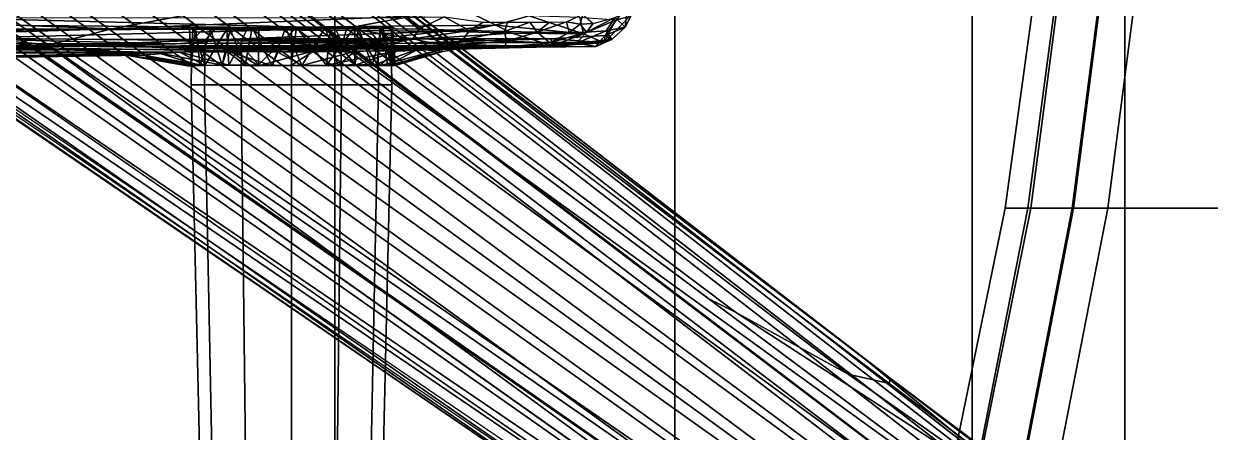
# Model space of a CAD drawing. Header units: inches. Extents: x -15.6 to 12, y -13.7 to 13.7.
# Drawn here: x 4.617 to 9.385, y -5.405 to -3.764 of the extents above; entities that cross this region are included whole.
import ezdxf

# ---------------------------------------------------------------- set-up
doc = ezdxf.new("R2010")
doc.units = ezdxf.units.IN
doc.header["$MEASUREMENT"] = 0
for name, color, linetype in [('SEAT-BASE', 5, 'Continuous'), ('SEAT-CHASSIS', 5, 'Continuous'), ('SEAT-FABRIC', 5, 'Continuous'), ('SEAT-FRAME', 5, 'Continuous')]:
    doc.layers.add(name, color=color, linetype=linetype)

msp = doc.modelspace()

# ---------------------------------------------------------------- linework, layer by layer
at = {"layer": 'SEAT-BASE'}
for points in [[(1.2583, -0.5087, 4.3018), (10.212, -6.9666, 3.2423), (10.0935, -7.0222, 3.1616), (1.2453, -0.5667, 4.1832)], [(1.2583, -0.5087, 4.3018), (1.6317, -0.6604, 5.6622), (8.3276, -5.7822, 3.9879), (10.212, -6.9666, 3.2423)], [(1.2144, -0.6768, 4.119), (1.2453, -0.5667, 4.1832), (10.0935, -7.0222, 3.1616), (10.0057, -7.1175, 3.1096)], [(1.8442, -0.7627, 6.6264), (11.0112, -7.713, 4.1389), (10.6876, -7.3537, 4.2077), (1.9818, -0.6018, 6.5161)], [(10.6876, -7.3537, 4.2077), (9.3076, -6.2305, 4.5256), (2.1183, -0.6616, 6.4477), (1.9818, -0.6018, 6.5161)], [(2.1583, -0.6136, 6.3529), (2.1513, -0.6307, 6.3972), (8.7499, -5.7517, 4.6397), (8.6059, -5.6101, 4.6557)], [(2.1578, -0.608, 6.3093), (2.1583, -0.6136, 6.3529), (8.6059, -5.6101, 4.6557), (8.0081, -5.1187, 4.7721)], [(8.0983, -5.1877, 4.6757), (3.0891, -1.3343, 6.0373), (2.1578, -0.608, 6.3093), (8.0081, -5.1187, 4.7721)], [(1.7173, -0.7076, 5.8711), (8.366, -5.7674, 4.1787), (8.3276, -5.7822, 3.9879), (1.6317, -0.6604, 5.6622)], [(2.1183, -0.6616, 6.4477), (9.3076, -6.2305, 4.5256), (8.7499, -5.7517, 4.6397), (2.1513, -0.6307, 6.3972)], [(1.2144, -0.6768, 4.119), (10.0057, -7.1175, 3.1096), (9.9373, -7.2199, 3.0957), (1.1167, -0.8113, 4.119)], [(1.7173, -0.7076, 5.8711), (1.7517, -0.6778, 6.004), (8.4075, -5.7367, 4.297), (8.366, -5.7674, 4.1787)], [(1.7875, -0.7046, 6.1381), (8.4414, -5.6689, 4.4046), (8.4075, -5.7367, 4.297), (1.7517, -0.6778, 6.004)], [(1.8538, -0.6949, 6.156), (7.4769, -4.922, 4.7054), (7.3701, -4.8696, 4.6837), (1.7875, -0.7046, 6.1381)], [(1.8538, -0.6949, 6.156), (2.0432, -0.6869, 6.1669), (7.9302, -5.1715, 4.6181), (7.4769, -4.922, 4.7054)], [(10.9221, -7.7762, 4.1776), (11.0112, -7.713, 4.1389), (1.8442, -0.7627, 6.6264), (1.7632, -0.9924, 6.6746)], [(1.1167, -0.8113, 4.119), (9.9373, -7.2199, 3.0957), (9.861, -7.3166, 3.1096), (1.019, -0.9459, 4.119)], [(0.9238, -1.0093, 4.1832), (1.019, -0.9459, 4.119), (9.861, -7.3166, 3.1096), (9.7976, -7.4295, 3.1616)], [(10.8603, -7.8897, 4.1833), (10.9221, -7.7762, 4.1776), (1.7632, -0.9924, 6.6746), (1.7169, -1.1045, 6.6862)], [(0.9238, -1.0093, 4.1832), (9.7976, -7.4295, 3.1616), (9.7813, -7.5593, 3.2423), (0.8726, -1.0395, 4.3018)], [(1.1323, -1.3477, 5.6622), (0.8726, -1.0395, 4.3018), (9.7813, -7.5593, 3.2423), (8.0726, -6.1332, 3.9879)], [(10.8603, -7.8897, 4.1833), (1.7169, -1.1045, 6.6862), (1.581, -1.2915, 6.6862), (10.8596, -7.8907, 4.1833)], [(1.581, -1.2915, 6.6862), (1.4887, -1.3703, 6.6746), (10.7707, -7.9846, 4.1776), (10.8596, -7.8907, 4.1833)], [(3.8737, -1.9525, 5.78), (3.0891, -1.3343, 6.0373), (8.0983, -5.1877, 4.6757), (4.2704, -2.2773, 5.6397)], [(1.1323, -1.3477, 5.6622), (8.0726, -6.1332, 3.9879), (8.0704, -6.1743, 4.1787), (1.2037, -1.4146, 5.8711)], [(1.4887, -1.3703, 6.6746), (1.2953, -1.5183, 6.6264), (10.7381, -8.0888, 4.1389), (10.7707, -7.9846, 4.1776)], [(1.1859, -1.4565, 6.004), (1.2037, -1.4146, 5.8711), (8.0704, -6.1743, 4.1787), (8.054, -6.2233, 4.297)], [(1.1859, -1.4565, 6.004), (8.054, -6.2233, 4.297), (8, -6.2765, 4.4046), (1.2224, -1.4823, 6.1381)], [(1.1848, -1.6988, 6.5161), (10.2964, -7.8921, 4.2077), (10.7381, -8.0888, 4.1389), (1.2953, -1.5183, 6.6264)], [(1.2224, -1.4823, 6.1381), (6.9088, -5.5046, 4.6837), (6.9916, -5.59, 4.7054), (1.2337, -1.5483, 6.156)], [(1.2847, -1.7309, 6.1669), (1.2337, -1.5483, 6.156), (6.9916, -5.59, 4.7054), (7.369, -5.944, 4.6181)], [(1.1848, -1.6988, 6.5161), (1.2838, -1.8102, 6.4477), (8.8018, -6.9268, 4.5256), (10.2964, -7.8921, 4.2077)], [(1.2646, -1.8511, 6.3972), (8.1741, -6.5443, 4.6397), (8.8018, -6.9268, 4.5256), (1.2838, -1.8102, 6.4477)], [(7.9949, -6.4511, 4.6557), (1.2505, -1.8631, 6.3529), (1.2646, -1.8511, 6.3972), (8.1741, -6.5443, 4.6397)], [(7.3428, -6.0344, 4.7721), (7.9949, -6.4511, 4.6557), (1.2505, -1.8631, 6.3529), (1.245, -1.8643, 6.3093)], [(7.3428, -6.0344, 4.7721), (1.245, -1.8643, 6.3093), (2.2236, -2.5256, 6.0373), (7.4363, -6.0989, 4.6757)], [(4.2064, -2.256, 5.633), (8.0956, -5.2094, 4.6372), (7.9302, -5.1715, 4.6181), (4.9867, -2.9292, 5.3925)], [(4.2704, -2.2773, 5.6397), (8.0983, -5.1877, 4.6757), (8.0956, -5.2094, 4.6372), (4.2064, -2.256, 5.633)], [(3.4855, -3.3577, 5.6397), (7.4363, -6.0989, 4.6757), (2.2236, -2.5256, 6.0373), (3.054, -3.0807, 5.78)], [(4.3268, -3.8375, 5.3925), (7.369, -5.944, 4.6181), (7.4561, -6.0896, 4.6372), (3.4454, -3.3034, 5.633)], [(3.4454, -3.3034, 5.633), (7.4561, -6.0896, 4.6372), (7.4363, -6.0989, 4.6757), (3.4855, -3.3577, 5.6397)], [(7.4769, -4.922, 4.7054), (8.7338, -5.7362, 4.4201), (8.4414, -5.6689, 4.4046), (7.3701, -4.8696, 4.6837)], [(7.4769, -4.922, 4.7054), (7.4769, -4.922, 4.7054), (7.9302, -5.1715, 4.6181), (8.7338, -5.7362, 4.4201)], [(8.0081, -5.1187, 4.7721), (8.7647, -5.697, 4.5664), (8.7405, -5.6696, 4.5207), (8.0983, -5.1877, 4.6757)], [(8.0081, -5.1187, 4.7721), (8.6059, -5.6101, 4.6557), (8.7647, -5.697, 4.5664), (8.0081, -5.1187, 4.7721)], [(8.7338, -5.7362, 4.4201), (7.9302, -5.1715, 4.6181), (8.0956, -5.2094, 4.6372), (8.7589, -5.7068, 4.4593)], [(8.0956, -5.2094, 4.6372), (8.0983, -5.1877, 4.6757), (8.7405, -5.6696, 4.5207), (8.7589, -5.7068, 4.4593)]]:
    msp.add_3dface(points, dxfattribs=at)
at = {"layer": 'SEAT-CHASSIS'}
for points in [[(7.0445, -3.685, 12.9724), (6.954, -3.8112, 12.9905), (7.0343, -3.7774, 12.9621)], [(6.9946, -3.7385, 12.3709), (7.0725, -3.7018, 12.9455), (7.0343, -3.7774, 12.9621)], [(7.0725, -3.7018, 12.9455), (7.0445, -3.685, 12.9724), (7.0343, -3.7774, 12.9621)], [(5.9152, -3.7813, 11.3673), (2.8799, -3.757, 11.3584), (4.3135, -3.7405, 11.3583)], [(2.8806, -3.8003, 11.3668), (2.8799, -3.757, 11.3584), (5.9152, -3.7813, 11.3673)], [(4.3135, -3.7405, 11.3583), (6.149, -3.7385, 11.3588), (5.9152, -3.7813, 11.3673)], [(6.2048, -3.7858, 11.3749), (5.9152, -3.7813, 11.3673), (6.149, -3.7385, 11.3588)], [(6.3074, -3.7362, 11.3723), (6.2048, -3.7858, 11.3749), (6.149, -3.7385, 11.3588)], [(6.3074, -3.7362, 11.3723), (6.4086, -3.7909, 11.4259), (6.2048, -3.7858, 11.3749)], [(6.4635, -3.7574, 11.4281), (6.4086, -3.7909, 11.4259), (6.3074, -3.7362, 11.3723)], [(6.4635, -3.7574, 11.4281), (6.5619, -3.7584, 11.4805), (6.4086, -3.7909, 11.4259)], [(6.5487, -3.7958, 11.5046), (6.4086, -3.7909, 11.4259), (6.5619, -3.7584, 11.4805)], [(6.5619, -3.7584, 11.4805), (6.6507, -3.7582, 11.5448), (6.5487, -3.7958, 11.5046)], [(6.6507, -3.7582, 11.5448), (6.6811, -3.7982, 11.6128), (6.5487, -3.7958, 11.5046)], [(6.7296, -3.7573, 11.6199), (6.6811, -3.7982, 11.6128), (6.6507, -3.7582, 11.5448)], [(6.7982, -3.7558, 11.7055), (6.6811, -3.7982, 11.6128), (6.7296, -3.7573, 11.6199)], [(6.6811, -3.7982, 11.6128), (6.7982, -3.7558, 11.7055), (6.8091, -3.7998, 11.7899)], [(6.8643, -3.7254, 11.8007), (6.8537, -3.7659, 11.8155), (6.7982, -3.7558, 11.7055)], [(6.8537, -3.7659, 11.8155), (6.8091, -3.7998, 11.7899), (6.7982, -3.7558, 11.7055)], [(6.8091, -3.7998, 11.7899), (6.8537, -3.7659, 11.8155), (6.8794, -3.7983, 11.965)], [(6.864, -3.7264, 11.8011), (6.9052, -3.7628, 11.9457), (6.8537, -3.7659, 11.8155)], [(6.9052, -3.7628, 11.9457), (6.8794, -3.7983, 11.965), (6.8537, -3.7659, 11.8155)], [(6.8794, -3.7983, 11.965), (6.9052, -3.7628, 11.9457), (6.9946, -3.7385, 12.3709)], [(6.9582, -3.7927, 12.3861), (6.8794, -3.7983, 11.965), (6.9946, -3.7385, 12.3709)], [(7.0343, -3.7774, 12.9621), (6.9582, -3.7927, 12.3861), (6.9946, -3.7385, 12.3709)], [(4.389, -3.8222, 11.391), (2.8806, -3.8003, 11.3668), (5.9152, -3.7813, 11.3673)], [(5.8998, -3.8371, 11.4085), (4.389, -3.8222, 11.391), (5.9152, -3.7813, 11.3673)], [(5.3074, -3.7789, 12.2117), (5.2833, -3.7803, 12.343), (5.2903, -3.928, 12.2523)], [(5.2971, -3.7799, 12.4481), (5.2917, -3.9325, 12.4488), (5.2833, -3.7803, 12.343)], [(5.3074, -3.7789, 12.2117), (5.2903, -3.928, 12.2523), (5.3268, -3.932, 12.1404)], [(5.3452, -3.9319, 12.5712), (5.2917, -3.9325, 12.4488), (5.2971, -3.7799, 12.4481)], [(5.3268, -3.932, 12.1404), (5.3684, -3.7855, 12.0933), (5.3074, -3.7789, 12.2117)], [(5.3268, -3.932, 12.1404), (5.4144, -3.931, 12.0349), (5.3684, -3.7855, 12.0933)], [(5.4331, -3.7855, 12.6593), (5.4421, -3.9311, 12.674), (5.3452, -3.9319, 12.5712)], [(5.4144, -3.931, 12.0349), (5.4476, -3.7855, 12.0153), (5.3684, -3.7855, 12.0933)], [(5.4144, -3.931, 12.0349), (5.5078, -3.9302, 11.9706), (5.4476, -3.7855, 12.0153)], [(5.5613, -3.9287, 12.7379), (5.4331, -3.7855, 12.6593), (5.5621, -3.7797, 12.7324)], [(5.5613, -3.9287, 12.7379), (5.4421, -3.9311, 12.674), (5.4331, -3.7855, 12.6593)], [(5.535, -3.7804, 11.9657), (5.4476, -3.7855, 12.0153), (5.5078, -3.9302, 11.9706)], [(5.616, -3.9325, 11.9345), (5.535, -3.7804, 11.9657), (5.5078, -3.9302, 11.9706)], [(5.6692, -3.7799, 11.9366), (5.535, -3.7804, 11.9657), (5.616, -3.9325, 11.9345)], [(5.5613, -3.9287, 12.7379), (5.5621, -3.7797, 12.7324), (5.7133, -3.7789, 12.7518)], [(5.5613, -3.9287, 12.7379), (5.7133, -3.7789, 12.7518), (5.6923, -3.9316, 12.7596)], [(5.6692, -3.7799, 11.9366), (5.616, -3.9325, 11.9345), (5.7353, -3.932, 11.9278)], [(5.8283, -3.7788, 11.9589), (5.6692, -3.7799, 11.9366), (5.7353, -3.932, 11.9278)], [(5.8344, -3.9308, 12.7353), (5.6923, -3.9316, 12.7596), (5.7133, -3.7789, 12.7518)], [(5.7133, -3.7789, 12.7518), (5.8502, -3.7797, 12.7229), (5.8344, -3.9308, 12.7353)], [(5.8283, -3.7788, 11.9589), (5.7353, -3.932, 11.9278), (5.8803, -3.9323, 11.9685)], [(5.9616, -3.7766, 12.0373), (5.8283, -3.7788, 11.9589), (5.9497, -3.9273, 12.0167)], [(5.8283, -3.7788, 11.9589), (5.8803, -3.9323, 11.9685), (5.9497, -3.9273, 12.0167)], [(5.9477, -3.9303, 12.6723), (5.8344, -3.9308, 12.7353), (5.9479, -3.7766, 12.6621)], [(5.8502, -3.7797, 12.7229), (5.9479, -3.7766, 12.6621), (5.8344, -3.9308, 12.7353)], [(5.9152, -3.7813, 11.3673), (6.1815, -3.825, 11.4138), (5.8998, -3.8371, 11.4085)], [(5.9152, -3.7813, 11.3673), (6.2048, -3.7858, 11.3749), (6.1815, -3.825, 11.4138)], [(5.9479, -3.7766, 12.6621), (6.0378, -3.927, 12.5757), (5.9477, -3.9303, 12.6723)], [(5.9479, -3.7766, 12.6621), (6.0495, -3.7784, 12.5428), (6.0378, -3.927, 12.5757)], [(6.0182, -3.932, 12.0792), (5.9616, -3.7766, 12.0373), (5.9497, -3.9273, 12.0167)], [(6.059, -3.7798, 12.1625), (5.9616, -3.7766, 12.0373), (6.0182, -3.932, 12.0792)], [(6.059, -3.7798, 12.1625), (6.0182, -3.932, 12.0792), (6.079, -3.9318, 12.1855)], [(6.0495, -3.7784, 12.5428), (6.097, -3.9318, 12.447), (6.0378, -3.927, 12.5757)], [(6.0957, -3.7797, 12.4236), (6.097, -3.9318, 12.447), (6.0495, -3.7784, 12.5428)], [(6.0986, -3.7764, 12.3029), (6.059, -3.7798, 12.1625), (6.1032, -3.9319, 12.2662)], [(6.1032, -3.9319, 12.2662), (6.059, -3.7798, 12.1625), (6.079, -3.9318, 12.1855)], [(6.0957, -3.7797, 12.4236), (6.0986, -3.7764, 12.3029), (6.1098, -3.9318, 12.3453)], [(6.1098, -3.9318, 12.3453), (6.097, -3.9318, 12.447), (6.0957, -3.7797, 12.4236)], [(6.0986, -3.7764, 12.3029), (6.1032, -3.9319, 12.2662), (6.1098, -3.9318, 12.3453)], [(6.1815, -3.825, 11.4138), (6.2048, -3.7858, 11.3749), (6.4086, -3.7909, 11.4259)], [(6.3825, -3.8291, 11.48), (6.1815, -3.825, 11.4138), (6.4086, -3.7909, 11.4259)], [(6.3825, -3.8291, 11.48), (6.4086, -3.7909, 11.4259), (6.5487, -3.7958, 11.5046)], [(6.5487, -3.7958, 11.5046), (6.5579, -3.8345, 11.5999), (6.3825, -3.8291, 11.48)], [(6.5579, -3.8345, 11.5999), (6.5487, -3.7958, 11.5046), (6.6811, -3.7982, 11.6128)], [(6.5579, -3.8345, 11.5999), (6.6811, -3.7982, 11.6128), (6.7311, -3.8407, 11.8201)], [(6.8091, -3.7998, 11.7899), (6.7311, -3.8407, 11.8201), (6.6811, -3.7982, 11.6128)], [(6.7311, -3.8407, 11.8201), (6.8091, -3.7998, 11.7899), (6.8794, -3.7983, 11.965)], [(6.8794, -3.7983, 11.965), (6.839, -3.8415, 12.1907), (6.7311, -3.8407, 11.8201)], [(6.9291, -3.8385, 12.9956), (6.954, -3.8112, 12.9905), (6.7359, -3.8253, 13.0578)], [(6.839, -3.8415, 12.1907), (6.9582, -3.7927, 12.3861), (6.9801, -3.828, 12.9753)], [(6.8794, -3.7983, 11.965), (6.9582, -3.7927, 12.3861), (6.839, -3.8415, 12.1907)], [(6.954, -3.8112, 12.9905), (6.9291, -3.8385, 12.9956), (6.9801, -3.828, 12.9753)], [(6.9801, -3.828, 12.9753), (7.0343, -3.7774, 12.9621), (6.954, -3.8112, 12.9905)], [(7.0343, -3.7774, 12.9621), (6.9801, -3.828, 12.9753), (6.9582, -3.7927, 12.3861)], [(4.2539, -3.8548, 11.4412), (5.1514, -3.8796, 11.9722), (2.8373, -3.8884, 11.7948)], [(5.5669, -3.8635, 13.0307), (4.805, -3.8543, 13.4691), (3.5541, -3.8766, 13.1447)], [(4.4409, -3.8265, 13.543), (4.805, -3.8543, 13.4691), (4.2027, -3.8437, 13.571)], [(4.2027, -3.8437, 13.571), (4.805, -3.8543, 13.4691), (5.2268, -3.8442, 13.3943)], [(4.2539, -3.8548, 11.4412), (4.389, -3.8222, 11.391), (5.8998, -3.8371, 11.4085)], [(5.8998, -3.8371, 11.4085), (6.0488, -3.8531, 11.4615), (4.2539, -3.8548, 11.4412)], [(5.4321, -3.873, 11.7463), (4.2539, -3.8548, 11.4412), (6.0488, -3.8531, 11.4615)], [(4.2539, -3.8548, 11.4412), (5.4321, -3.873, 11.7463), (5.1514, -3.8796, 11.9722)], [(5.505, -3.8247, 13.346), (5.2268, -3.8442, 13.3943), (4.4409, -3.8265, 13.543)], [(5.2268, -3.8442, 13.3943), (4.805, -3.8543, 13.4691), (4.4409, -3.8265, 13.543)], [(5.7053, -3.8575, 13.2849), (4.805, -3.8543, 13.4691), (5.5669, -3.8635, 13.0307)], [(6.1572, -3.8421, 13.1957), (5.2268, -3.8442, 13.3943), (5.505, -3.8247, 13.346)], [(6.0488, -3.8531, 11.4615), (5.8728, -3.8644, 11.6681), (5.4321, -3.873, 11.7463)], [(6.7359, -3.8253, 13.0578), (5.505, -3.8247, 13.346), (6.1572, -3.8421, 13.1957)], [(6.0676, -3.8606, 12.9402), (5.7053, -3.8575, 13.2849), (5.5669, -3.8635, 13.0307)], [(5.5669, -3.8635, 13.0307), (5.7827, -3.8732, 12.9579), (6.0676, -3.8606, 12.9402)], [(6.1572, -3.8421, 13.1957), (5.7053, -3.8575, 13.2849), (6.7384, -3.8573, 13.0259)], [(5.7053, -3.8575, 13.2849), (6.0676, -3.8606, 12.9402), (6.7384, -3.8573, 13.0259)], [(6.114, -3.8737, 12.799), (6.0676, -3.8606, 12.9402), (5.7827, -3.8732, 12.9579)], [(6.0488, -3.8531, 11.4615), (6.3131, -3.8541, 11.6021), (5.8728, -3.8644, 11.6681)], [(6.2028, -3.8666, 11.9328), (5.8728, -3.8644, 11.6681), (6.3131, -3.8541, 11.6021)], [(6.0488, -3.8531, 11.4615), (5.8998, -3.8371, 11.4085), (6.1815, -3.825, 11.4138)], [(6.1815, -3.825, 11.4138), (6.3131, -3.8541, 11.6021), (6.0488, -3.8531, 11.4615)], [(6.7384, -3.8573, 13.0259), (6.0676, -3.8606, 12.9402), (6.6769, -3.858, 12.5443)], [(6.2931, -3.8671, 12.5708), (6.6769, -3.858, 12.5443), (6.0676, -3.8606, 12.9402)], [(6.114, -3.8737, 12.799), (6.2931, -3.8671, 12.5708), (6.0676, -3.8606, 12.9402)], [(6.9291, -3.8385, 12.9956), (6.7359, -3.8253, 13.0578), (6.1572, -3.8421, 13.1957)], [(6.9291, -3.8385, 12.9956), (6.1572, -3.8421, 13.1957), (6.7384, -3.8573, 13.0259)], [(6.3825, -3.8291, 11.48), (6.3131, -3.8541, 11.6021), (6.1815, -3.825, 11.4138)], [(6.5501, -3.8585, 11.9153), (6.2028, -3.8666, 11.9328), (6.3131, -3.8541, 11.6021)], [(6.5501, -3.8585, 11.9153), (6.3823, -3.8612, 12.2334), (6.2028, -3.8666, 11.9328)], [(6.2028, -3.8666, 11.9328), (6.3823, -3.8612, 12.2334), (6.302, -3.875, 12.2565)], [(6.2931, -3.8671, 12.5708), (6.3823, -3.8612, 12.2334), (6.6769, -3.858, 12.5443)], [(6.2931, -3.8671, 12.5708), (6.302, -3.875, 12.2565), (6.3823, -3.8612, 12.2334)], [(6.5579, -3.8345, 11.5999), (6.3131, -3.8541, 11.6021), (6.3825, -3.8291, 11.48)], [(6.3131, -3.8541, 11.6021), (6.5579, -3.8345, 11.5999), (6.5501, -3.8585, 11.9153)], [(6.6769, -3.858, 12.5443), (6.3823, -3.8612, 12.2334), (6.5501, -3.8585, 11.9153)], [(6.5501, -3.8585, 11.9153), (6.5579, -3.8345, 11.5999), (6.7311, -3.8407, 11.8201)], [(6.839, -3.8415, 12.1907), (6.5501, -3.8585, 11.9153), (6.7311, -3.8407, 11.8201)], [(6.839, -3.8415, 12.1907), (6.6769, -3.858, 12.5443), (6.5501, -3.8585, 11.9153)], [(6.6769, -3.858, 12.5443), (6.839, -3.8415, 12.1907), (6.9161, -3.8552, 12.978)], [(6.9161, -3.8552, 12.978), (6.7386, -3.8573, 13.0272), (6.6769, -3.858, 12.5443)], [(6.7384, -3.8573, 13.0259), (6.9161, -3.8552, 12.978), (6.9291, -3.8385, 12.9956)], [(6.839, -3.8415, 12.1907), (6.9801, -3.828, 12.9753), (6.9161, -3.8552, 12.978)], [(6.9291, -3.8385, 12.9956), (6.9161, -3.8552, 12.978), (6.9801, -3.828, 12.9753)], [(2.8373, -3.8884, 11.7948), (5.1514, -3.8796, 11.9722), (3.8291, -3.9099, 12.5027)], [(3.5541, -3.8766, 13.1447), (5.2445, -3.878, 12.8152), (5.5669, -3.8635, 13.0307)], [(5.2445, -3.878, 12.8152), (3.5541, -3.8766, 13.1447), (3.8291, -3.9099, 12.5027)], [(3.8291, -3.9099, 12.5027), (5.0942, -3.8899, 12.5807), (5.2445, -3.878, 12.8152)], [(3.8291, -3.9099, 12.5027), (5.1514, -3.8796, 11.9722), (5.0125, -3.8876, 12.3432)], [(3.8291, -3.9099, 12.5027), (5.0125, -3.8876, 12.3432), (5.0325, -3.8882, 12.5071)], [(5.0326, -3.8882, 12.5082), (5.0942, -3.8899, 12.5807), (3.8291, -3.9099, 12.5027)], [(5.3268, -3.932, 12.1404), (5.0125, -3.8876, 12.3432), (5.1514, -3.8796, 11.9722)], [(5.0125, -3.8876, 12.3432), (5.2757, -3.9335, 12.3268), (5.0942, -3.8899, 12.5807)], [(5.0125, -3.8876, 12.3432), (5.3268, -3.932, 12.1404), (5.2757, -3.9335, 12.3268)], [(5.0326, -3.8882, 12.5082), (5.0125, -3.8876, 12.3432), (5.0942, -3.8899, 12.5807)], [(5.2445, -3.878, 12.8152), (5.0942, -3.8899, 12.5807), (5.3452, -3.9319, 12.5712)], [(5.2757, -3.9335, 12.3268), (5.2917, -3.9325, 12.4488), (5.0942, -3.8899, 12.5807)], [(5.2917, -3.9325, 12.4488), (5.3452, -3.9319, 12.5712), (5.0942, -3.8899, 12.5807)], [(5.1514, -3.8796, 11.9722), (5.4321, -3.873, 11.7463), (5.4144, -3.931, 12.0349)], [(5.3268, -3.932, 12.1404), (5.1514, -3.8796, 11.9722), (5.4144, -3.931, 12.0349)], [(5.2445, -3.878, 12.8152), (5.4715, -3.8774, 12.9226), (5.5669, -3.8635, 13.0307)], [(5.4421, -3.9311, 12.674), (5.4715, -3.8774, 12.9226), (5.2445, -3.878, 12.8152)], [(5.4421, -3.9311, 12.674), (5.2445, -3.878, 12.8152), (5.3452, -3.9319, 12.5712)], [(5.5078, -3.9302, 11.9706), (5.4144, -3.931, 12.0349), (5.4321, -3.873, 11.7463)], [(5.8728, -3.8644, 11.6681), (5.6384, -3.8781, 11.7338), (5.4321, -3.873, 11.7463)], [(5.4321, -3.873, 11.7463), (5.616, -3.9325, 11.9345), (5.5078, -3.9302, 11.9706)], [(5.6384, -3.8781, 11.7338), (5.616, -3.9325, 11.9345), (5.4321, -3.873, 11.7463)], [(5.4421, -3.9311, 12.674), (5.5602, -3.9336, 12.7455), (5.4715, -3.8774, 12.9226)], [(5.4715, -3.8774, 12.9226), (5.7827, -3.8732, 12.9579), (5.5669, -3.8635, 13.0307)], [(5.4715, -3.8774, 12.9226), (5.5602, -3.9336, 12.7455), (5.7827, -3.8732, 12.9579)], [(5.7827, -3.8732, 12.9579), (5.5602, -3.9336, 12.7455), (5.6923, -3.9316, 12.7596)], [(5.6384, -3.8781, 11.7338), (5.7353, -3.932, 11.9278), (5.616, -3.9325, 11.9345)], [(5.6384, -3.8781, 11.7338), (5.8728, -3.8644, 11.6681), (5.9464, -3.8762, 11.7745)], [(5.6384, -3.8781, 11.7338), (5.9464, -3.8762, 11.7745), (5.7353, -3.932, 11.9278)], [(5.8344, -3.9308, 12.7353), (5.7827, -3.8732, 12.9579), (5.6923, -3.9316, 12.7596)], [(5.8803, -3.9323, 11.9685), (5.7353, -3.932, 11.9278), (5.9464, -3.8762, 11.7745)], [(6.114, -3.8737, 12.799), (5.7827, -3.8732, 12.9579), (5.8344, -3.9308, 12.7353)], [(5.9477, -3.9303, 12.6723), (6.114, -3.8737, 12.799), (5.8344, -3.9308, 12.7353)], [(5.8728, -3.8644, 11.6681), (6.2028, -3.8666, 11.9328), (5.9464, -3.8762, 11.7745)], [(5.9464, -3.8762, 11.7745), (6.0182, -3.932, 12.0792), (5.8803, -3.9323, 11.9685)], [(6.0182, -3.932, 12.0792), (5.9464, -3.8762, 11.7745), (6.2028, -3.8666, 11.9328)], [(6.114, -3.8737, 12.799), (5.9477, -3.9303, 12.6723), (6.0453, -3.9337, 12.5763)], [(6.2028, -3.8666, 11.9328), (6.079, -3.9318, 12.1855), (6.0182, -3.932, 12.0792)], [(6.2931, -3.8671, 12.5708), (6.0453, -3.9337, 12.5763), (6.097, -3.9318, 12.447)], [(6.2931, -3.8671, 12.5708), (6.114, -3.8737, 12.799), (6.0453, -3.9337, 12.5763)], [(6.2028, -3.8666, 11.9328), (6.302, -3.875, 12.2565), (6.079, -3.9318, 12.1855)], [(6.302, -3.875, 12.2565), (6.1032, -3.9319, 12.2662), (6.079, -3.9318, 12.1855)], [(6.097, -3.9318, 12.447), (6.302, -3.875, 12.2565), (6.2931, -3.8671, 12.5708)], [(6.097, -3.9318, 12.447), (6.1098, -3.9318, 12.3453), (6.302, -3.875, 12.2565)], [(6.302, -3.875, 12.2565), (6.1098, -3.9318, 12.3453), (6.1032, -3.9319, 12.2662)], [(5.3268, -3.932, 12.1404), (5.2903, -3.928, 12.2523), (5.2757, -3.9335, 12.3268)], [(5.8803, -3.9323, 11.9685), (6.0182, -3.932, 12.0792), (5.9497, -3.9273, 12.0167)]]:
    msp.add_3dface(points, dxfattribs=at)
for points, invisible_edges in [([(5.2757, -3.9335, 12.3268), (5.2833, -3.7803, 12.343), (5.2917, -3.9325, 12.4488)], 1), ([(5.2833, -3.7803, 12.343), (5.2757, -3.9335, 12.3268), (5.2903, -3.928, 12.2523)], 1), ([(5.2971, -3.7799, 12.4481), (5.3515, -3.7765, 12.5684), (5.3452, -3.9319, 12.5712)], 2), ([(5.3515, -3.7765, 12.5684), (5.4331, -3.7855, 12.6593), (5.3452, -3.9319, 12.5712)], 12), ([(3.5541, -3.8766, 13.1447), (4.805, -3.8543, 13.4691), (4.1542, -3.8575, 13.568)], 12), ([(4.2027, -3.8437, 13.571), (4.1542, -3.8575, 13.568), (4.805, -3.8543, 13.4691)], 1), ([(4.2027, -3.8437, 13.571), (4.1542, -3.8575, 13.568), (4.805, -3.8543, 13.4691)], 1), ([(5.2268, -3.8442, 13.3943), (4.805, -3.8543, 13.4691), (5.7053, -3.8575, 13.2849)], 12), ([(5.2268, -3.8442, 13.3943), (5.7053, -3.8575, 13.2849), (6.1572, -3.8421, 13.1957)], 1), ([(5.5602, -3.9336, 12.7455), (5.4421, -3.9311, 12.674), (5.5613, -3.9287, 12.7379)], 12), ([(5.5613, -3.9287, 12.7379), (5.6923, -3.9316, 12.7596), (5.5602, -3.9336, 12.7455)], 12), ([(6.0378, -3.927, 12.5757), (6.0453, -3.9337, 12.5763), (5.9477, -3.9303, 12.6723)], 1), ([(6.0453, -3.9337, 12.5763), (6.0378, -3.927, 12.5757), (6.097, -3.9318, 12.447)], 1)]:
    msp.add_3dface(points, dxfattribs=dict(at, invisible_edges=invisible_edges))
at = {"layer": 'SEAT-FABRIC'}
for points in [[(3.7764, -8.9868, 19.0193), (5.8677, -8.8725, 18.9829), (5.8677, 8.8725, 18.9829), (3.7764, 8.9868, 19.0193)], [(7.2341, -8.7219, 18.8186), (7.2341, 8.7219, 18.8186), (5.8677, 8.8725, 18.9829), (5.8677, -8.8725, 18.9829)], [(7.2341, -8.7219, 18.8186), (8.429, -8.379, 18.5717), (8.429, 8.379, 18.5717), (7.2341, 8.7219, 18.8186)], [(9.0424, 8.1104, 18.4155), (8.429, 8.379, 18.5717), (8.429, -8.379, 18.5717), (9.0424, -8.1104, 18.4155)], [(9.0424, 8.1104, 18.4155), (9.0424, -8.1104, 18.4155), (9.607, -7.7158, 18.2335), (9.607, 7.7158, 18.2335)]]:
    msp.add_3dface(points, dxfattribs=at)
at = {"layer": 'SEAT-FRAME'}
for points in [[(8.9567, -2.2279, 17.1601), (8.8745, -2.2279, 16.995), (8.5604, -4.5049, 17.2005), (8.6519, -4.5049, 17.3742)], [(8.5604, -4.5049, 17.2005), (8.8745, -2.2279, 16.995), (8.9615, -2.2279, 16.8525), (8.6641, -4.5049, 17.0638)], [(9.1309, -2.2279, 17.2204), (8.9567, -2.2279, 17.1601), (8.6519, -4.5049, 17.3742), (8.8357, -4.5049, 17.4433)], [(8.6641, -4.5049, 17.0638), (8.9615, -2.2279, 16.8525), (9.126, -2.2279, 16.8815), (8.8308, -4.5049, 17.1043)], [(8.9732, -4.5049, 17.1415), (8.8308, -4.5049, 17.1043), (9.126, -2.2279, 16.8815), (9.2684, -2.2279, 16.9186)], [(10.5793, -2.2279, 16.9929), (9.1309, -2.2279, 17.2204), (8.8357, -4.5049, 17.4433), (10.3372, -4.5049, 17.2636)], [(8.9732, -4.5049, 17.1415), (9.2684, -2.2279, 16.9186), (10.1707, -2.2279, 16.7324), (9.9286, -4.5049, 17.0031)], [(5.4134, -3.7027, 14.0239), (5.4134, -3.7027, 14.0239), (3.4765, -3.7273, 14.2977), (4.9704, -3.784, 14.0524)], [(4.9704, -3.784, 14.0524), (4.9704, -3.784, 14.0524), (6.4181, -3.7223, 13.799), (5.4134, -3.7027, 14.0239)], [(3.4765, -3.7273, 14.2977), (3.4765, -3.7273, 14.2977), (3.1413, -3.7881, 14.2785), (4.9704, -3.784, 14.0524)], [(6.5146, -3.7701, 13.7305), (6.5146, -3.7701, 13.7305), (6.4181, -3.7223, 13.799), (4.9704, -3.784, 14.0524)], [(6.4181, -3.7223, 13.799), (6.4181, -3.7223, 13.799), (6.5146, -3.7701, 13.7305), (6.6487, -3.7319, 13.6805)], [(6.8671, -3.8052, 13.3667), (6.8671, -3.8052, 13.3667), (6.6487, -3.7319, 13.6805), (6.5146, -3.7701, 13.7305)], [(6.6487, -3.7319, 13.6805), (6.6487, -3.7319, 13.6805), (6.8671, -3.8052, 13.3667), (6.8523, -3.739, 13.487)], [(6.995, -3.75, 13.2255), (6.995, -3.75, 13.2255), (6.8523, -3.739, 13.487), (6.8671, -3.8052, 13.3667)], [(6.9501, -3.841, 13.0135), (6.9501, -3.841, 13.0135), (6.995, -3.75, 13.2255), (6.8671, -3.8052, 13.3667)], [(7.0517, -3.7344, 13.0014), (7.0517, -3.7344, 13.0014), (6.995, -3.75, 13.2255), (6.9501, -3.841, 13.0135)], [(6.9993, -3.7481, 12.9814), (7.0517, -3.7344, 13.0014), (6.9501, -3.841, 13.0135), (6.954, -3.8112, 12.9905)], [(4.7028, -3.8543, 13.5277), (4.7028, -3.8543, 13.5277), (4.9704, -3.784, 14.0524), (2.7109, -3.8554, 13.7685)], [(2.7109, -3.8554, 13.7685), (2.7109, -3.8554, 13.7685), (4.9704, -3.784, 14.0524), (3.1413, -3.7881, 14.2785)], [(4.3961, -3.8265, 13.5513), (4.7028, -3.8543, 13.5277), (2.7109, -3.8554, 13.7685), (2.8533, -3.7896, 13.7324)], [(4.7028, -3.8543, 13.5277), (4.7028, -3.8543, 13.5277), (6.3082, -3.7938, 13.7339), (4.9704, -3.784, 14.0524)], [(5.7942, -3.8517, 13.3067), (5.7942, -3.8517, 13.3067), (6.3082, -3.7938, 13.7339), (4.7028, -3.8543, 13.5277)], [(6.3082, -3.7938, 13.7339), (6.3082, -3.7938, 13.7339), (6.5146, -3.7701, 13.7305), (4.9704, -3.784, 14.0524)], [(5.2928, -3.831, 12.3419), (5.3464, -3.831, 12.5421), (5.3882, -3.7832, 12.518), (5.341, -3.7832, 12.3419)], [(5.3464, -3.831, 12.1417), (5.2928, -3.831, 12.3419), (5.341, -3.7832, 12.3419), (5.3882, -3.7832, 12.1658)], [(5.3464, -3.831, 12.5421), (5.493, -3.831, 12.6887), (5.5171, -3.7832, 12.6469), (5.3882, -3.7832, 12.518)], [(5.493, -3.831, 11.9952), (5.3464, -3.831, 12.1417), (5.3882, -3.7832, 12.1658), (5.5171, -3.7832, 12.0369)], [(5.493, -3.831, 12.6887), (5.6932, -3.831, 12.7424), (5.6932, -3.7832, 12.6941), (5.5171, -3.7832, 12.6469)], [(5.6932, -3.831, 11.9415), (5.493, -3.831, 11.9952), (5.5171, -3.7832, 12.0369), (5.6932, -3.7832, 11.9898)], [(5.6932, -3.831, 12.7424), (5.8934, -3.831, 12.6887), (5.8693, -3.7832, 12.6469), (5.6932, -3.7832, 12.6941)], [(5.8934, -3.831, 11.9952), (5.6932, -3.831, 11.9415), (5.6932, -3.7832, 11.9898), (5.8693, -3.7832, 12.0369)], [(6.5806, -3.8022, 13.5952), (6.5806, -3.8022, 13.5952), (6.3082, -3.7938, 13.7339), (5.7942, -3.8517, 13.3067)], [(6.7419, -3.8533, 13.0825), (6.7419, -3.8533, 13.0825), (6.5806, -3.8022, 13.5952), (5.7942, -3.8517, 13.3067)], [(5.8934, -3.831, 12.6887), (6.04, -3.831, 12.5421), (5.9982, -3.7832, 12.518), (5.8693, -3.7832, 12.6469)], [(6.04, -3.831, 12.1417), (5.8934, -3.831, 11.9952), (5.8693, -3.7832, 12.0369), (5.9982, -3.7832, 12.1658)], [(6.04, -3.831, 12.5421), (6.0936, -3.831, 12.3419), (6.0454, -3.7832, 12.3419), (5.9982, -3.7832, 12.518)], [(6.0936, -3.831, 12.3419), (6.04, -3.831, 12.1417), (5.9982, -3.7832, 12.1658), (6.0454, -3.7832, 12.3419)], [(6.5806, -3.8022, 13.5952), (6.5806, -3.8022, 13.5952), (6.5146, -3.7701, 13.7305), (6.3082, -3.7938, 13.7339)], [(6.8671, -3.8052, 13.3667), (6.8671, -3.8052, 13.3667), (6.5146, -3.7701, 13.7305), (6.5806, -3.8022, 13.5952)], [(6.8671, -3.8052, 13.3667), (6.8671, -3.8052, 13.3667), (6.5806, -3.8022, 13.5952), (6.7419, -3.8533, 13.0825)], [(6.7359, -3.8253, 13.0578), (6.954, -3.8112, 12.9905), (6.9501, -3.841, 13.0135), (6.7419, -3.8533, 13.0825)], [(6.9501, -3.841, 13.0135), (6.9501, -3.841, 13.0135), (6.8671, -3.8052, 13.3667), (6.7419, -3.8533, 13.0825)], [(4.3961, -3.8265, 13.5513), (5.505, -3.8247, 13.346), (5.7942, -3.8517, 13.3067), (4.7028, -3.8543, 13.5277)], [(5.2897, -4.0096, 12.3419), (5.3437, -4.0096, 12.5437), (5.3464, -3.831, 12.5421), (5.2928, -3.831, 12.3419)], [(5.3437, -4.0096, 12.1402), (5.2897, -4.0096, 12.3419), (5.2928, -3.831, 12.3419), (5.3464, -3.831, 12.1417)], [(5.3437, -4.0096, 12.5437), (5.4914, -4.0096, 12.6914), (5.493, -3.831, 12.6887), (5.3464, -3.831, 12.5421)], [(5.4914, -4.0096, 11.9925), (5.3437, -4.0096, 12.1402), (5.3464, -3.831, 12.1417), (5.493, -3.831, 11.9952)], [(5.4914, -4.0096, 12.6914), (5.6932, -4.0096, 12.7455), (5.6932, -3.831, 12.7424), (5.493, -3.831, 12.6887)], [(5.6932, -4.0096, 11.9384), (5.4914, -4.0096, 11.9925), (5.493, -3.831, 11.9952), (5.6932, -3.831, 11.9415)], [(6.7359, -3.8253, 13.0578), (6.7419, -3.8533, 13.0825), (5.7942, -3.8517, 13.3067), (5.505, -3.8247, 13.346)], [(5.6932, -4.0096, 12.7455), (5.895, -4.0096, 12.6914), (5.8934, -3.831, 12.6887), (5.6932, -3.831, 12.7424)], [(5.895, -4.0096, 11.9925), (5.6932, -4.0096, 11.9384), (5.6932, -3.831, 11.9415), (5.8934, -3.831, 11.9952)], [(5.895, -4.0096, 12.6914), (6.0427, -4.0096, 12.5437), (6.04, -3.831, 12.5421), (5.8934, -3.831, 12.6887)], [(6.0427, -4.0096, 12.1402), (5.895, -4.0096, 11.9925), (5.8934, -3.831, 11.9952), (6.04, -3.831, 12.1417)], [(6.0427, -4.0096, 12.5437), (6.0967, -4.0096, 12.3419), (6.0936, -3.831, 12.3419), (6.04, -3.831, 12.5421)], [(6.0967, -4.0096, 12.3419), (6.0427, -4.0096, 12.1402), (6.04, -3.831, 12.1417), (6.0936, -3.831, 12.3419)], [(5.3526, -6.7456, 12.3419), (5.3983, -6.7456, 12.5122), (5.3437, -4.0096, 12.5437), (5.2897, -4.0096, 12.3419)], [(5.3983, -6.7456, 12.1717), (5.3526, -6.7456, 12.3419), (5.2897, -4.0096, 12.3419), (5.3437, -4.0096, 12.1402)], [(5.3983, -6.7456, 12.5122), (5.5229, -6.7456, 12.6369), (5.4914, -4.0096, 12.6914), (5.3437, -4.0096, 12.5437)], [(5.5229, -6.7456, 12.047), (5.3983, -6.7456, 12.1717), (5.3437, -4.0096, 12.1402), (5.4914, -4.0096, 11.9925)], [(5.5229, -6.7456, 12.6369), (5.6932, -6.7456, 12.6825), (5.6932, -4.0096, 12.7455), (5.4914, -4.0096, 12.6914)], [(5.6932, -6.7456, 12.0014), (5.5229, -6.7456, 12.047), (5.4914, -4.0096, 11.9925), (5.6932, -4.0096, 11.9384)], [(5.6932, -6.7456, 12.6825), (5.8635, -6.7456, 12.6369), (5.895, -4.0096, 12.6914), (5.6932, -4.0096, 12.7455)], [(5.8635, -6.7456, 12.047), (5.6932, -6.7456, 12.0014), (5.6932, -4.0096, 11.9384), (5.895, -4.0096, 11.9925)], [(5.8635, -6.7456, 12.6369), (5.9881, -6.7456, 12.5122), (6.0427, -4.0096, 12.5437), (5.895, -4.0096, 12.6914)], [(5.9881, -6.7456, 12.1717), (5.8635, -6.7456, 12.047), (5.895, -4.0096, 11.9925), (6.0427, -4.0096, 12.1402)], [(5.9881, -6.7456, 12.5122), (6.0337, -6.7456, 12.3419), (6.0967, -4.0096, 12.3419), (6.0427, -4.0096, 12.5437)], [(6.0337, -6.7456, 12.3419), (5.9881, -6.7456, 12.1717), (6.0427, -4.0096, 12.1402), (6.0967, -4.0096, 12.3419)], [(8.6519, -4.5049, 17.3742), (8.5604, -4.5049, 17.2005), (8.2985, -5.7839, 17.3103), (8.4, -5.7839, 17.4783)], [(8.2985, -5.7839, 17.3103), (8.5604, -4.5049, 17.2005), (8.6641, -4.5049, 17.0638), (8.4059, -5.7839, 17.1666)], [(8.8357, -4.5049, 17.4433), (8.6519, -4.5049, 17.3742), (8.4, -5.7839, 17.4783), (8.5875, -5.7839, 17.5366)], [(8.4059, -5.7839, 17.1666), (8.6641, -4.5049, 17.0638), (8.8308, -4.5049, 17.1043), (8.5826, -5.7839, 17.1977)], [(8.725, -5.7807, 17.2349), (8.5826, -5.7839, 17.1977), (8.8308, -4.5049, 17.1043), (8.9732, -4.5049, 17.1415)], [(10.0527, -5.7785, 17.4635), (10.3372, -4.5049, 17.2636), (8.8357, -4.5049, 17.4433), (8.5875, -5.7839, 17.5366)], [(8.725, -5.7807, 17.2349), (8.9732, -4.5049, 17.1415), (9.9286, -4.5049, 17.0031), (9.6441, -5.78, 17.203)]]:
    msp.add_3dface(points, dxfattribs=at)

doc.saveas('drawing.dxf')
